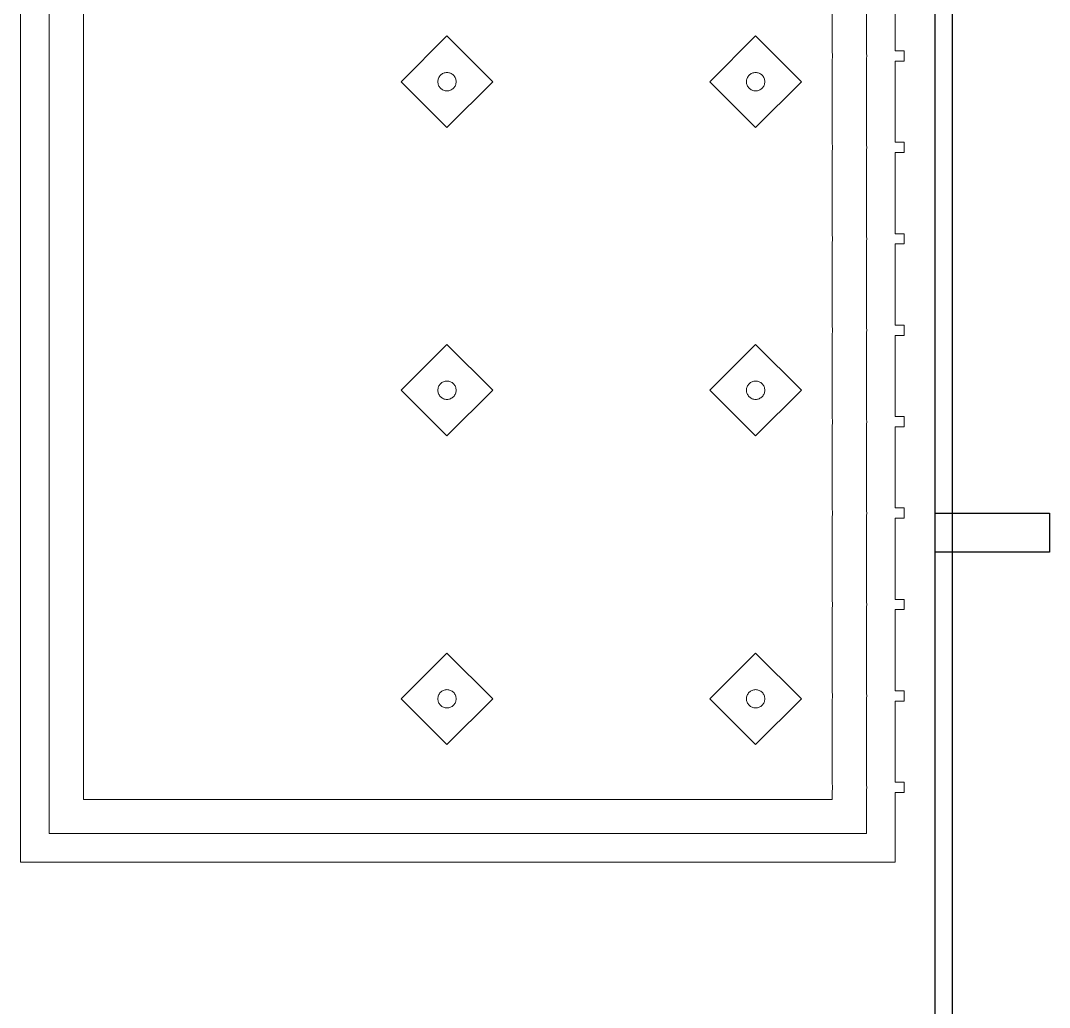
# Model space of a CAD drawing. Header units: metres. Extents: x 2172.2 to 2210.6, y 415.3 to 458.1.
# Drawn here: x 2209.511 to 2210.411, y 432.314 to 433.178 of the extents above; entities that cross this region are included whole.
import ezdxf

# ---------------------------------------------------------------- set-up
doc = ezdxf.new("R2010")
doc.units = ezdxf.units.M
for name, color, linetype, lineweight in [('NC_N1_BANQUETTES', 7, 'CONTINUOUS', 13), ('NC_N1_GLAZING', 7, 'CONTINUOUS', 13), ('NC_N1_WALLS', 7, 'CONTINUOUS', 25)]:
    doc.layers.add(name, color=color, linetype=linetype, lineweight=lineweight)

# ---------------------------------------------------------------- blocks, each defined once
blk = doc.blocks.new('NC_N1_ARCHITECTURE')
at = {"layer": 'NC_N1_GLAZING', "linetype": 'CONTINUOUS', "lineweight": -2}
blk.add_lwpolyline([(20.32642, -3.945515), (20.31142, -3.945515), (20.31142, 1.404485), (20.32642, 1.404485)], close=True, dxfattribs=at)
at = {"layer": 'NC_N1_WALLS', "linetype": 'CONTINUOUS', "lineweight": -2}
blk.add_lwpolyline([(20.411421, -1.253515), (20.411421, -1.287515), (20.31142, -1.287515), (20.31142, -1.253515)], close=True, dxfattribs=at)
blk = doc.blocks.new('NC_N1_TRIANGLE_L_BANQUETTE')
at = {"color": 0, "linetype": 'CONTINUOUS', "lineweight": -2}
for points in [[(0.035, 3.569), (0.035, 3.64), (0.027, 3.64), (0.027, 3.649), (0.035, 3.649), (0.035, 3.72), (0.027, 3.72), (0.027, 3.729), (0.035, 3.729), (0.035, 3.8), (0.027, 3.8), (0.027, 3.809), (0.035, 3.809), (0.035, 3.88), (0.027, 3.88), (0.027, 3.889), (0.035, 3.889), (0.035, 3.96), (0.027, 3.96), (0.027, 3.969), (0.035, 3.969), (0.035, 4.04), (0.027, 4.04), (0.027, 4.049), (0.035, 4.049), (0.035, 4.12), (0.027, 4.12), (0.027, 4.129), (0.035, 4.129), (0.035, 4.2), (0.027, 4.2), (0.027, 4.209), (0.035, 4.209), (0.035, 4.28), (0.027, 4.28), (0.027, 4.289), (0.035, 4.289), (0.035, 4.35), (0.8, 4.35), (0.8, 0.8)], [(0.06, 3.569), (0.06, 3.64), (0.05988, 3.64245), (0.05958, 3.6445), (0.05988, 3.64655), (0.06, 3.649), (0.06, 3.72), (0.05988, 3.72245), (0.05958, 3.7245), (0.05988, 3.72655), (0.06, 3.729), (0.06, 3.8), (0.05988, 3.80245), (0.05958, 3.8045), (0.05988, 3.80655), (0.06, 3.809), (0.06, 3.88), (0.05988, 3.88245), (0.05958, 3.8845), (0.05988, 3.88655), (0.06, 3.889), (0.06, 3.96), (0.05988, 3.96245), (0.05958, 3.9645), (0.05988, 3.96655), (0.06, 3.969), (0.06, 4.04), (0.05988, 4.04245), (0.05958, 4.0445), (0.05988, 4.04655), (0.06, 4.049), (0.06, 4.12), (0.05988, 4.12245), (0.05958, 4.1245), (0.05988, 4.12655), (0.06, 4.129), (0.06, 4.2), (0.05988, 4.20245), (0.05958, 4.2045), (0.05988, 4.20655), (0.06, 4.209), (0.06, 4.28), (0.05988, 4.28245), (0.05958, 4.2845), (0.05988, 4.28655), (0.06, 4.289), (0.06, 4.325), (0.775, 4.325), (0.775, 0.8)], [(0.09, 3.569), (0.09, 3.64), (0.08978, 3.6445), (0.09, 3.649), (0.09, 3.72), (0.08978, 3.7245), (0.09, 3.729), (0.09, 3.8), (0.08978, 3.8045), (0.09, 3.809), (0.09, 3.88), (0.08978, 3.8845), (0.09, 3.889), (0.09, 3.96), (0.08978, 3.9645), (0.09, 3.969), (0.09, 4.04), (0.08978, 4.0445), (0.09, 4.049), (0.09, 4.12), (0.08978, 4.1245), (0.09, 4.129), (0.09, 4.2), (0.08978, 4.2045), (0.09, 4.209), (0.09, 4.28), (0.08978, 4.2845), (0.09, 4.289), (0.09, 4.295), (0.745, 4.295), (0.745, 0.8)]]:
    blk.add_lwpolyline(points, dxfattribs=at)
for points in [[(0.157, 4.167), (0.197, 4.207), (0.157, 4.247), (0.117, 4.207)], [(0.427, 4.167), (0.467, 4.207), (0.427, 4.247), (0.387, 4.207)], [(0.165, 4.207), (0.16496, 4.20622), (0.16485, 4.20544), (0.16466, 4.20468), (0.16439, 4.20394), (0.16406, 4.20323), (0.16365, 4.20256), (0.16318, 4.20192), (0.16266, 4.20134), (0.16208, 4.20082), (0.16144, 4.20035), (0.16077, 4.19994), (0.16006, 4.19961), (0.15932, 4.19934), (0.15856, 4.19915), (0.15778, 4.19904), (0.157, 4.199), (0.15622, 4.19904), (0.15544, 4.19915), (0.15468, 4.19934), (0.15394, 4.19961), (0.15323, 4.19994), (0.15256, 4.20035), (0.15192, 4.20082), (0.15134, 4.20134), (0.15082, 4.20192), (0.15035, 4.20256), (0.14994, 4.20323), (0.14961, 4.20394), (0.14934, 4.20468), (0.14915, 4.20544), (0.14904, 4.20622), (0.149, 4.207), (0.14904, 4.20778), (0.14915, 4.20856), (0.14934, 4.20932), (0.14961, 4.21006), (0.14994, 4.21077), (0.15035, 4.21144), (0.15082, 4.21208), (0.15134, 4.21266), (0.15192, 4.21318), (0.15256, 4.21365), (0.15323, 4.21406), (0.15394, 4.21439), (0.15468, 4.21466), (0.15544, 4.21485), (0.15622, 4.21496), (0.157, 4.215), (0.15778, 4.21496), (0.15856, 4.21485), (0.15932, 4.21466), (0.16006, 4.21439), (0.16077, 4.21406), (0.16144, 4.21365), (0.16208, 4.21318), (0.16266, 4.21266), (0.16318, 4.21208), (0.16365, 4.21144), (0.16406, 4.21077), (0.16439, 4.21006), (0.16466, 4.20932), (0.16485, 4.20856), (0.16496, 4.20778)], [(0.435, 4.207), (0.43496, 4.20622), (0.43485, 4.20544), (0.43466, 4.20468), (0.43439, 4.20394), (0.43406, 4.20323), (0.43365, 4.20256), (0.43318, 4.20192), (0.43266, 4.20134), (0.43208, 4.20082), (0.43144, 4.20035), (0.43077, 4.19994), (0.43006, 4.19961), (0.42932, 4.19934), (0.42856, 4.19915), (0.42778, 4.19904), (0.427, 4.199), (0.42622, 4.19904), (0.42544, 4.19915), (0.42468, 4.19934), (0.42394, 4.19961), (0.42323, 4.19994), (0.42256, 4.20035), (0.42192, 4.20082), (0.42134, 4.20134), (0.42082, 4.20192), (0.42035, 4.20256), (0.41994, 4.20323), (0.41961, 4.20394), (0.41934, 4.20468), (0.41915, 4.20544), (0.41904, 4.20622), (0.419, 4.207), (0.41904, 4.20778), (0.41915, 4.20856), (0.41934, 4.20932), (0.41961, 4.21006), (0.41994, 4.21077), (0.42035, 4.21144), (0.42082, 4.21208), (0.42134, 4.21266), (0.42192, 4.21318), (0.42256, 4.21365), (0.42323, 4.21406), (0.42394, 4.21439), (0.42468, 4.21466), (0.42544, 4.21485), (0.42622, 4.21496), (0.427, 4.215), (0.42778, 4.21496), (0.42856, 4.21485), (0.42932, 4.21466), (0.43006, 4.21439), (0.43077, 4.21406), (0.43144, 4.21365), (0.43208, 4.21318), (0.43266, 4.21266), (0.43318, 4.21208), (0.43365, 4.21144), (0.43406, 4.21077), (0.43439, 4.21006), (0.43466, 4.20932), (0.43485, 4.20856), (0.43496, 4.20778)], [(0.157, 3.897), (0.197, 3.937), (0.157, 3.977), (0.117, 3.937)], [(0.427, 3.897), (0.467, 3.937), (0.427, 3.977), (0.387, 3.937)], [(0.165, 3.937), (0.16496, 3.93622), (0.16485, 3.93544), (0.16466, 3.93468), (0.16439, 3.93394), (0.16406, 3.93323), (0.16365, 3.93256), (0.16318, 3.93192), (0.16266, 3.93134), (0.16208, 3.93082), (0.16144, 3.93035), (0.16077, 3.92994), (0.16006, 3.92961), (0.15932, 3.92934), (0.15856, 3.92915), (0.15778, 3.92904), (0.157, 3.929), (0.15622, 3.92904), (0.15544, 3.92915), (0.15468, 3.92934), (0.15394, 3.92961), (0.15323, 3.92994), (0.15256, 3.93035), (0.15192, 3.93082), (0.15134, 3.93134), (0.15082, 3.93192), (0.15035, 3.93256), (0.14994, 3.93323), (0.14961, 3.93394), (0.14934, 3.93468), (0.14915, 3.93544), (0.14904, 3.93622), (0.149, 3.937), (0.14904, 3.93778), (0.14915, 3.93856), (0.14934, 3.93932), (0.14961, 3.94006), (0.14994, 3.94077), (0.15035, 3.94144), (0.15082, 3.94208), (0.15134, 3.94266), (0.15192, 3.94318), (0.15256, 3.94365), (0.15323, 3.94406), (0.15394, 3.94439), (0.15468, 3.94466), (0.15544, 3.94485), (0.15622, 3.94496), (0.157, 3.945), (0.15778, 3.94496), (0.15856, 3.94485), (0.15932, 3.94466), (0.16006, 3.94439), (0.16077, 3.94406), (0.16144, 3.94365), (0.16208, 3.94318), (0.16266, 3.94266), (0.16318, 3.94208), (0.16365, 3.94144), (0.16406, 3.94077), (0.16439, 3.94006), (0.16466, 3.93932), (0.16485, 3.93856), (0.16496, 3.93778)], [(0.435, 3.937), (0.43496, 3.93622), (0.43485, 3.93544), (0.43466, 3.93468), (0.43439, 3.93394), (0.43406, 3.93323), (0.43365, 3.93256), (0.43318, 3.93192), (0.43266, 3.93134), (0.43208, 3.93082), (0.43144, 3.93035), (0.43077, 3.92994), (0.43006, 3.92961), (0.42932, 3.92934), (0.42856, 3.92915), (0.42778, 3.92904), (0.427, 3.929), (0.42622, 3.92904), (0.42544, 3.92915), (0.42468, 3.92934), (0.42394, 3.92961), (0.42323, 3.92994), (0.42256, 3.93035), (0.42192, 3.93082), (0.42134, 3.93134), (0.42082, 3.93192), (0.42035, 3.93256), (0.41994, 3.93323), (0.41961, 3.93394), (0.41934, 3.93468), (0.41915, 3.93544), (0.41904, 3.93622), (0.419, 3.937), (0.41904, 3.93778), (0.41915, 3.93856), (0.41934, 3.93932), (0.41961, 3.94006), (0.41994, 3.94077), (0.42035, 3.94144), (0.42082, 3.94208), (0.42134, 3.94266), (0.42192, 3.94318), (0.42256, 3.94365), (0.42323, 3.94406), (0.42394, 3.94439), (0.42468, 3.94466), (0.42544, 3.94485), (0.42622, 3.94496), (0.427, 3.945), (0.42778, 3.94496), (0.42856, 3.94485), (0.42932, 3.94466), (0.43006, 3.94439), (0.43077, 3.94406), (0.43144, 3.94365), (0.43208, 3.94318), (0.43266, 3.94266), (0.43318, 3.94208), (0.43365, 3.94144), (0.43406, 3.94077), (0.43439, 3.94006), (0.43466, 3.93932), (0.43485, 3.93856), (0.43496, 3.93778)], [(0.157, 3.627), (0.197, 3.667), (0.157, 3.707), (0.117, 3.667)], [(0.427, 3.627), (0.467, 3.667), (0.427, 3.707), (0.387, 3.667)], [(0.165, 3.667), (0.16496, 3.66622), (0.16485, 3.66544), (0.16466, 3.66468), (0.16439, 3.66394), (0.16406, 3.66323), (0.16365, 3.66256), (0.16318, 3.66192), (0.16266, 3.66134), (0.16208, 3.66082), (0.16144, 3.66035), (0.16077, 3.65994), (0.16006, 3.65961), (0.15932, 3.65934), (0.15856, 3.65915), (0.15778, 3.65904), (0.157, 3.659), (0.15622, 3.65904), (0.15544, 3.65915), (0.15468, 3.65934), (0.15394, 3.65961), (0.15323, 3.65994), (0.15256, 3.66035), (0.15192, 3.66082), (0.15134, 3.66134), (0.15082, 3.66192), (0.15035, 3.66256), (0.14994, 3.66323), (0.14961, 3.66394), (0.14934, 3.66468), (0.14915, 3.66544), (0.14904, 3.66622), (0.149, 3.667), (0.14904, 3.66778), (0.14915, 3.66856), (0.14934, 3.66932), (0.14961, 3.67006), (0.14994, 3.67077), (0.15035, 3.67144), (0.15082, 3.67208), (0.15134, 3.67266), (0.15192, 3.67318), (0.15256, 3.67365), (0.15323, 3.67406), (0.15394, 3.67439), (0.15468, 3.67466), (0.15544, 3.67485), (0.15622, 3.67496), (0.157, 3.675), (0.15778, 3.67496), (0.15856, 3.67485), (0.15932, 3.67466), (0.16006, 3.67439), (0.16077, 3.67406), (0.16144, 3.67365), (0.16208, 3.67318), (0.16266, 3.67266), (0.16318, 3.67208), (0.16365, 3.67144), (0.16406, 3.67077), (0.16439, 3.67006), (0.16466, 3.66932), (0.16485, 3.66856), (0.16496, 3.66778)], [(0.435, 3.667), (0.43496, 3.66622), (0.43485, 3.66544), (0.43466, 3.66468), (0.43439, 3.66394), (0.43406, 3.66323), (0.43365, 3.66256), (0.43318, 3.66192), (0.43266, 3.66134), (0.43208, 3.66082), (0.43144, 3.66035), (0.43077, 3.65994), (0.43006, 3.65961), (0.42932, 3.65934), (0.42856, 3.65915), (0.42778, 3.65904), (0.427, 3.659), (0.42622, 3.65904), (0.42544, 3.65915), (0.42468, 3.65934), (0.42394, 3.65961), (0.42323, 3.65994), (0.42256, 3.66035), (0.42192, 3.66082), (0.42134, 3.66134), (0.42082, 3.66192), (0.42035, 3.66256), (0.41994, 3.66323), (0.41961, 3.66394), (0.41934, 3.66468), (0.41915, 3.66544), (0.41904, 3.66622), (0.419, 3.667), (0.41904, 3.66778), (0.41915, 3.66856), (0.41934, 3.66932), (0.41961, 3.67006), (0.41994, 3.67077), (0.42035, 3.67144), (0.42082, 3.67208), (0.42134, 3.67266), (0.42192, 3.67318), (0.42256, 3.67365), (0.42323, 3.67406), (0.42394, 3.67439), (0.42468, 3.67466), (0.42544, 3.67485), (0.42622, 3.67496), (0.427, 3.675), (0.42778, 3.67496), (0.42856, 3.67485), (0.42932, 3.67466), (0.43006, 3.67439), (0.43077, 3.67406), (0.43144, 3.67365), (0.43208, 3.67318), (0.43266, 3.67266), (0.43318, 3.67208), (0.43365, 3.67144), (0.43406, 3.67077), (0.43439, 3.67006), (0.43466, 3.66932), (0.43485, 3.66856), (0.43496, 3.66778)]]:
    blk.add_lwpolyline(points, close=True, dxfattribs=at)

msp = doc.modelspace()

# ---------------------------------------------------------------- block references
at = {"layer": 'NC_N1_BANQUETTES', "linetype": 'CONTINUOUS', "rotation": -180}
msp.add_blockref('NC_N1_TRIANGLE_L_BANQUETTE', (2210.31142, 436.7911), dxfattribs=at)
at = {"layer": 'NC_N1_WALLS'}
msp.add_blockref('NC_N1_ARCHITECTURE', (2190, 434), dxfattribs=at)

doc.saveas('drawing.dxf')
